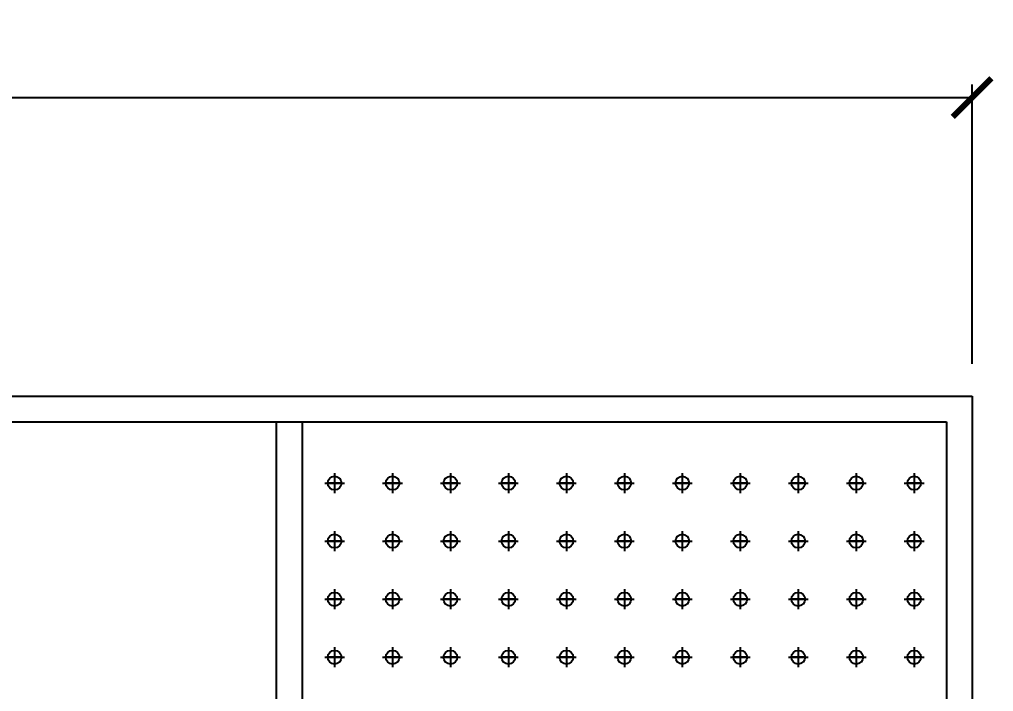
# Model space of a CAD drawing. Header units: millimetres. Extents: x 14797 to 39010, y -1427 to 15695.
# Drawn here: x 23858 to 25370, y 13064 to 14106 of the extents above; entities that cross this region are included whole.
import ezdxf

# ---------------------------------------------------------------- set-up
doc = ezdxf.new("R2010")
doc.units = ezdxf.units.MM
doc.linetypes.add('CENTER', pattern=[2, 1.25, -0.25, 0.25, -0.25])
doc.layers.get('DEFPOINTS').update_dxf_attribs({"color": 143})
doc.layers.add('CENTER', color=1, linetype='CENTER')
doc.layers.add('냉각탑_dim', color=1, linetype='Continuous')
doc.styles.add('HY울릉도L', font='')
doc.styles.get('HY울릉도L').set_extended_font_data('HY울릉도L')
doc.dimstyles.new('성지DIM', dxfattribs={"dimtxt": 3.5, "dimasz": 3, "dimexe": 1, "dimexo": 2.5, "dimgap": 2, "dimtad": 1, "dimdec": 0, "dimzin": 3, "dimdsep": 46, "dimtxsty": 'HY울릉도L', "dimblk": 'ARCHTICK', "dimcen": -2, "dimclrd": 256, "dimclre": 256, "dimclrt": 7, "dimadec": 0, "dimazin": 0, "dimtfac": 1, "dimtdec": 0, "dimtofl": 0, "dimtmove": 0, "dimatfit": 3, "dimfxl": 0, "dimtolj": 1, "dimtzin": 0, "dimlwe": -1, "dimarcsym": 0})

# ---------------------------------------------------------------- blocks, each defined once
blk = doc.blocks.new('_ArchTick')
at = {"color": 0, "linetype": 'ByBlock', "const_width": 0.15}
blk.add_lwpolyline([(-0.5, -0.5), (0.5, 0.5)], dxfattribs=at)
blk = doc.blocks.new('*D14')
at = {"layer": 'DEFPOINTS', "color": 0, "transparency": 16777216}
for p in [(25337, 13985.2), (18867, 13521.9), (25337, 13521.9)]:
    blk.add_point(p, dxfattribs=at)
at = {"layer": '냉각탑_dim', "transparency": 16777216}
for p, q in [((18867, 13571.9), (18867, 14005.2)), ((25337, 13571.9), (25337, 14005.2))]:
    blk.add_line(p, q, dxfattribs=at)
at = {"layer": '냉각탑_dim', "lineweight": -2, "transparency": 16777216}
blk.add_line((18867, 13985.2), (25337, 13985.2), dxfattribs=at)
at = {"layer": '냉각탑_dim', "lineweight": -2, "transparency": 16777216, "xscale": 60, "yscale": 60, "zscale": 60, "rotation": 180}
blk.add_blockref('_ArchTick', (18867, 13985.2), dxfattribs=at)
at = {"layer": '냉각탑_dim', "lineweight": -2, "transparency": 16777216, "xscale": 60, "yscale": 60, "zscale": 60}
blk.add_blockref('_ArchTick', (25337, 13985.2), dxfattribs=at)
at = {"layer": '냉각탑_dim', "color": 7, "transparency": 16777216, "insert": (22102, 14060.2), "char_height": 70, "attachment_point": 5, "style": 'HY울릉도L'}
blk.add_mtext('\\A1;6470', dxfattribs=at)

msp = doc.modelspace()

# ---------------------------------------------------------------- linework, layer by layer
at = {"color": 3}
for p, q in [((18867, 13521.9), (25337, 13521.9)), ((25337, 13521.9), (25337, 9921.9)), ((18907, 13481.9), (25297, 13481.9)), ((24257, 9961.9), (24257, 13481.9)), ((24297, 9961.9), (24297, 13481.9)), ((25297, 13481.9), (25297, 9961.9))]:
    msp.add_line(p, q, dxfattribs=at)
for centre in [(24347, 13386.9), (24437, 13386.9), (24527, 13386.9), (24617, 13386.9), (24707, 13386.9), (24797, 13386.9), (24887, 13386.9), (24977, 13386.9), (25067, 13386.9), (25157, 13386.9), (25247, 13386.9), (24347, 13296.9), (24437, 13296.9), (24527, 13296.9), (24617, 13296.9), (24707, 13296.9), (24797, 13296.9), (24887, 13296.9), (24977, 13296.9), (25067, 13296.9), (25157, 13296.9), (25247, 13296.9), (24347, 13206.9), (24437, 13206.9), (24527, 13206.9), (24617, 13206.9), (24707, 13206.9), (24797, 13206.9), (24887, 13206.9), (24977, 13206.9), (25067, 13206.9), (25157, 13206.9), (25247, 13206.9), (24347, 13116.9), (24437, 13116.9), (24527, 13116.9), (24617, 13116.9), (24707, 13116.9), (24797, 13116.9), (24887, 13116.9), (24977, 13116.9), (25067, 13116.9), (25157, 13116.9), (25247, 13116.9)]:
    msp.add_circle(centre, 10.6)
at = {"layer": 'CENTER', "linetype": 'CENTER', "ltscale": 50}
for p, q in [((24347, 13402.2), (24347, 13371.6)), ((24437, 13402.2), (24437, 13371.6)), ((24527, 13402.2), (24527, 13371.6)), ((24617, 13402.2), (24617, 13371.6)), ((24707, 13402.2), (24707, 13371.6)), ((24797, 13402.2), (24797, 13371.6)), ((24887, 13402.2), (24887, 13371.6)), ((24977, 13402.2), (24977, 13371.6)), ((25067, 13402.2), (25067, 13371.6)), ((25157, 13402.2), (25157, 13371.6)), ((25247, 13402.2), (25247, 13371.6)), ((24331.7, 13386.9), (24362.3, 13386.9)), ((24358.8, 13386.9), (24335.3, 13386.9)), ((24335.3, 13386.9), (24358.8, 13386.9)), ((24358.8, 13386.9), (24335.3, 13386.9)), ((24347, 13398.6), (24347, 13375.1)), ((24421.7, 13386.9), (24452.3, 13386.9)), ((24448.8, 13386.9), (24425.3, 13386.9)), ((24425.3, 13386.9), (24448.8, 13386.9)), ((24448.8, 13386.9), (24425.3, 13386.9)), ((24437, 13398.6), (24437, 13375.1)), ((24511.7, 13386.9), (24542.3, 13386.9)), ((24538.8, 13386.9), (24515.3, 13386.9)), ((24515.3, 13386.9), (24538.8, 13386.9)), ((24538.8, 13386.9), (24515.3, 13386.9)), ((24527, 13398.6), (24527, 13375.1)), ((24601.7, 13386.9), (24632.3, 13386.9)), ((24628.8, 13386.9), (24605.3, 13386.9)), ((24605.3, 13386.9), (24628.8, 13386.9)), ((24628.8, 13386.9), (24605.3, 13386.9)), ((24617, 13398.6), (24617, 13375.1)), ((24691.7, 13386.9), (24722.3, 13386.9)), ((24718.8, 13386.9), (24695.3, 13386.9)), ((24695.3, 13386.9), (24718.8, 13386.9)), ((24718.8, 13386.9), (24695.3, 13386.9)), ((24707, 13398.6), (24707, 13375.1)), ((24781.7, 13386.9), (24812.3, 13386.9)), ((24808.8, 13386.9), (24785.3, 13386.9)), ((24785.3, 13386.9), (24808.8, 13386.9)), ((24808.8, 13386.9), (24785.3, 13386.9)), ((24797, 13398.6), (24797, 13375.1)), ((24871.7, 13386.9), (24902.3, 13386.9)), ((24898.8, 13386.9), (24875.3, 13386.9)), ((24875.3, 13386.9), (24898.8, 13386.9)), ((24898.8, 13386.9), (24875.3, 13386.9)), ((24887, 13398.6), (24887, 13375.1)), ((24961.7, 13386.9), (24992.3, 13386.9)), ((24988.8, 13386.9), (24965.3, 13386.9)), ((24965.3, 13386.9), (24988.8, 13386.9)), ((24988.8, 13386.9), (24965.3, 13386.9)), ((24977, 13398.6), (24977, 13375.1)), ((25051.7, 13386.9), (25082.3, 13386.9)), ((25078.8, 13386.9), (25055.3, 13386.9)), ((25055.3, 13386.9), (25078.8, 13386.9)), ((25078.8, 13386.9), (25055.3, 13386.9)), ((25067, 13398.6), (25067, 13375.1)), ((25141.7, 13386.9), (25172.3, 13386.9)), ((25168.8, 13386.9), (25145.3, 13386.9)), ((25145.3, 13386.9), (25168.8, 13386.9)), ((25168.8, 13386.9), (25145.3, 13386.9)), ((25157, 13398.6), (25157, 13375.1)), ((25231.7, 13386.9), (25262.3, 13386.9)), ((25258.8, 13386.9), (25235.3, 13386.9)), ((25235.3, 13386.9), (25258.8, 13386.9)), ((25258.8, 13386.9), (25235.3, 13386.9)), ((25247, 13398.6), (25247, 13375.1)), ((24347, 13312.2), (24347, 13281.6)), ((24437, 13312.2), (24437, 13281.6)), ((24527, 13312.2), (24527, 13281.6)), ((24617, 13312.2), (24617, 13281.6)), ((24707, 13312.2), (24707, 13281.6)), ((24797, 13312.2), (24797, 13281.6)), ((24887, 13312.2), (24887, 13281.6)), ((24977, 13312.2), (24977, 13281.6)), ((25067, 13312.2), (25067, 13281.6)), ((25157, 13312.2), (25157, 13281.6)), ((25247, 13312.2), (25247, 13281.6)), ((24331.7, 13296.9), (24362.3, 13296.9)), ((24358.8, 13296.9), (24335.3, 13296.9)), ((24335.3, 13296.9), (24358.8, 13296.9)), ((24358.8, 13296.9), (24335.3, 13296.9)), ((24347, 13308.6), (24347, 13285.1)), ((24421.7, 13296.9), (24452.3, 13296.9)), ((24448.8, 13296.9), (24425.3, 13296.9)), ((24425.3, 13296.9), (24448.8, 13296.9)), ((24448.8, 13296.9), (24425.3, 13296.9)), ((24437, 13308.6), (24437, 13285.1)), ((24511.7, 13296.9), (24542.3, 13296.9)), ((24538.8, 13296.9), (24515.3, 13296.9)), ((24515.3, 13296.9), (24538.8, 13296.9)), ((24538.8, 13296.9), (24515.3, 13296.9)), ((24527, 13308.6), (24527, 13285.1)), ((24601.7, 13296.9), (24632.3, 13296.9)), ((24628.8, 13296.9), (24605.3, 13296.9)), ((24605.3, 13296.9), (24628.8, 13296.9)), ((24628.8, 13296.9), (24605.3, 13296.9)), ((24617, 13308.6), (24617, 13285.1)), ((24691.7, 13296.9), (24722.3, 13296.9)), ((24718.8, 13296.9), (24695.3, 13296.9)), ((24695.3, 13296.9), (24718.8, 13296.9)), ((24718.8, 13296.9), (24695.3, 13296.9)), ((24707, 13308.6), (24707, 13285.1)), ((24781.7, 13296.9), (24812.3, 13296.9)), ((24808.8, 13296.9), (24785.3, 13296.9)), ((24785.3, 13296.9), (24808.8, 13296.9)), ((24808.8, 13296.9), (24785.3, 13296.9)), ((24797, 13308.6), (24797, 13285.1)), ((24871.7, 13296.9), (24902.3, 13296.9)), ((24898.8, 13296.9), (24875.3, 13296.9)), ((24875.3, 13296.9), (24898.8, 13296.9)), ((24898.8, 13296.9), (24875.3, 13296.9)), ((24887, 13308.6), (24887, 13285.1)), ((24961.7, 13296.9), (24992.3, 13296.9)), ((24988.8, 13296.9), (24965.3, 13296.9)), ((24965.3, 13296.9), (24988.8, 13296.9)), ((24988.8, 13296.9), (24965.3, 13296.9)), ((24977, 13308.6), (24977, 13285.1)), ((25051.7, 13296.9), (25082.3, 13296.9)), ((25078.8, 13296.9), (25055.3, 13296.9)), ((25055.3, 13296.9), (25078.8, 13296.9)), ((25078.8, 13296.9), (25055.3, 13296.9)), ((25067, 13308.6), (25067, 13285.1)), ((25141.7, 13296.9), (25172.3, 13296.9)), ((25168.8, 13296.9), (25145.3, 13296.9)), ((25145.3, 13296.9), (25168.8, 13296.9)), ((25168.8, 13296.9), (25145.3, 13296.9)), ((25157, 13308.6), (25157, 13285.1)), ((25231.7, 13296.9), (25262.3, 13296.9)), ((25258.8, 13296.9), (25235.3, 13296.9)), ((25235.3, 13296.9), (25258.8, 13296.9)), ((25258.8, 13296.9), (25235.3, 13296.9)), ((25247, 13308.6), (25247, 13285.1)), ((24347, 13222.2), (24347, 13191.6)), ((24437, 13222.2), (24437, 13191.6)), ((24527, 13222.2), (24527, 13191.6)), ((24617, 13222.2), (24617, 13191.6)), ((24707, 13222.2), (24707, 13191.6)), ((24797, 13222.2), (24797, 13191.6)), ((24887, 13222.2), (24887, 13191.6)), ((24977, 13222.2), (24977, 13191.6)), ((25067, 13222.2), (25067, 13191.6)), ((25157, 13222.2), (25157, 13191.6)), ((25247, 13222.2), (25247, 13191.6)), ((24331.7, 13206.9), (24362.3, 13206.9)), ((24358.8, 13206.9), (24335.3, 13206.9)), ((24335.3, 13206.9), (24358.8, 13206.9)), ((24358.8, 13206.9), (24335.3, 13206.9)), ((24347, 13218.6), (24347, 13195.1)), ((24421.7, 13206.9), (24452.3, 13206.9)), ((24448.8, 13206.9), (24425.3, 13206.9)), ((24425.3, 13206.9), (24448.8, 13206.9)), ((24448.8, 13206.9), (24425.3, 13206.9)), ((24437, 13218.6), (24437, 13195.1)), ((24511.7, 13206.9), (24542.3, 13206.9)), ((24538.8, 13206.9), (24515.3, 13206.9)), ((24515.3, 13206.9), (24538.8, 13206.9)), ((24538.8, 13206.9), (24515.3, 13206.9)), ((24527, 13218.6), (24527, 13195.1)), ((24601.7, 13206.9), (24632.3, 13206.9)), ((24628.8, 13206.9), (24605.3, 13206.9)), ((24605.3, 13206.9), (24628.8, 13206.9)), ((24628.8, 13206.9), (24605.3, 13206.9)), ((24617, 13218.6), (24617, 13195.1)), ((24691.7, 13206.9), (24722.3, 13206.9)), ((24718.8, 13206.9), (24695.3, 13206.9)), ((24695.3, 13206.9), (24718.8, 13206.9)), ((24718.8, 13206.9), (24695.3, 13206.9)), ((24707, 13218.6), (24707, 13195.1)), ((24781.7, 13206.9), (24812.3, 13206.9)), ((24808.8, 13206.9), (24785.3, 13206.9)), ((24785.3, 13206.9), (24808.8, 13206.9)), ((24808.8, 13206.9), (24785.3, 13206.9)), ((24797, 13218.6), (24797, 13195.1)), ((24871.7, 13206.9), (24902.3, 13206.9)), ((24898.8, 13206.9), (24875.3, 13206.9)), ((24875.3, 13206.9), (24898.8, 13206.9)), ((24898.8, 13206.9), (24875.3, 13206.9)), ((24887, 13218.6), (24887, 13195.1)), ((24961.7, 13206.9), (24992.3, 13206.9)), ((24988.8, 13206.9), (24965.3, 13206.9)), ((24965.3, 13206.9), (24988.8, 13206.9)), ((24988.8, 13206.9), (24965.3, 13206.9)), ((24977, 13218.6), (24977, 13195.1)), ((25051.7, 13206.9), (25082.3, 13206.9)), ((25078.8, 13206.9), (25055.3, 13206.9)), ((25055.3, 13206.9), (25078.8, 13206.9)), ((25078.8, 13206.9), (25055.3, 13206.9)), ((25067, 13218.6), (25067, 13195.1)), ((25141.7, 13206.9), (25172.3, 13206.9)), ((25168.8, 13206.9), (25145.3, 13206.9)), ((25145.3, 13206.9), (25168.8, 13206.9)), ((25168.8, 13206.9), (25145.3, 13206.9)), ((25157, 13218.6), (25157, 13195.1)), ((25231.7, 13206.9), (25262.3, 13206.9)), ((25258.8, 13206.9), (25235.3, 13206.9)), ((25235.3, 13206.9), (25258.8, 13206.9)), ((25258.8, 13206.9), (25235.3, 13206.9)), ((25247, 13218.6), (25247, 13195.1)), ((24347, 13132.2), (24347, 13101.6)), ((24347, 13128.6), (24347, 13105.1)), ((24437, 13132.2), (24437, 13101.6)), ((24437, 13128.6), (24437, 13105.1)), ((24527, 13132.2), (24527, 13101.6)), ((24527, 13128.6), (24527, 13105.1)), ((24617, 13132.2), (24617, 13101.6)), ((24617, 13128.6), (24617, 13105.1)), ((24707, 13132.2), (24707, 13101.6)), ((24707, 13128.6), (24707, 13105.1)), ((24797, 13132.2), (24797, 13101.6)), ((24797, 13128.6), (24797, 13105.1)), ((24887, 13132.2), (24887, 13101.6)), ((24887, 13128.6), (24887, 13105.1)), ((24977, 13132.2), (24977, 13101.6)), ((24977, 13128.6), (24977, 13105.1)), ((25067, 13132.2), (25067, 13101.6)), ((25067, 13128.6), (25067, 13105.1)), ((25157, 13132.2), (25157, 13101.6)), ((25157, 13128.6), (25157, 13105.1)), ((25247, 13132.2), (25247, 13101.6)), ((25247, 13128.6), (25247, 13105.1)), ((24331.7, 13116.9), (24362.3, 13116.9)), ((24358.8, 13116.9), (24335.3, 13116.9)), ((24335.3, 13116.9), (24358.8, 13116.9)), ((24358.8, 13116.9), (24335.3, 13116.9)), ((24421.7, 13116.9), (24452.3, 13116.9)), ((24448.8, 13116.9), (24425.3, 13116.9)), ((24425.3, 13116.9), (24448.8, 13116.9)), ((24448.8, 13116.9), (24425.3, 13116.9)), ((24511.7, 13116.9), (24542.3, 13116.9)), ((24538.8, 13116.9), (24515.3, 13116.9)), ((24515.3, 13116.9), (24538.8, 13116.9)), ((24538.8, 13116.9), (24515.3, 13116.9)), ((24601.7, 13116.9), (24632.3, 13116.9)), ((24628.8, 13116.9), (24605.3, 13116.9)), ((24605.3, 13116.9), (24628.8, 13116.9)), ((24628.8, 13116.9), (24605.3, 13116.9)), ((24691.7, 13116.9), (24722.3, 13116.9)), ((24718.8, 13116.9), (24695.3, 13116.9)), ((24695.3, 13116.9), (24718.8, 13116.9)), ((24718.8, 13116.9), (24695.3, 13116.9)), ((24781.7, 13116.9), (24812.3, 13116.9)), ((24808.8, 13116.9), (24785.3, 13116.9)), ((24785.3, 13116.9), (24808.8, 13116.9)), ((24808.8, 13116.9), (24785.3, 13116.9)), ((24871.7, 13116.9), (24902.3, 13116.9)), ((24898.8, 13116.9), (24875.3, 13116.9)), ((24875.3, 13116.9), (24898.8, 13116.9)), ((24898.8, 13116.9), (24875.3, 13116.9)), ((24961.7, 13116.9), (24992.3, 13116.9)), ((24988.8, 13116.9), (24965.3, 13116.9)), ((24965.3, 13116.9), (24988.8, 13116.9)), ((24988.8, 13116.9), (24965.3, 13116.9)), ((25051.7, 13116.9), (25082.3, 13116.9)), ((25078.8, 13116.9), (25055.3, 13116.9)), ((25055.3, 13116.9), (25078.8, 13116.9)), ((25078.8, 13116.9), (25055.3, 13116.9)), ((25141.7, 13116.9), (25172.3, 13116.9)), ((25168.8, 13116.9), (25145.3, 13116.9)), ((25145.3, 13116.9), (25168.8, 13116.9)), ((25168.8, 13116.9), (25145.3, 13116.9)), ((25231.7, 13116.9), (25262.3, 13116.9)), ((25258.8, 13116.9), (25235.3, 13116.9)), ((25235.3, 13116.9), (25258.8, 13116.9)), ((25258.8, 13116.9), (25235.3, 13116.9))]:
    msp.add_line(p, q, dxfattribs=at)

# ---------------------------------------------------------------- dimensions: what is measured, and where the dimension line sits
at = {"layer": '냉각탑_dim'}
dim = msp.add_linear_dim(base=(25337, 13985.2), p1=(18867, 13521.9), p2=(25337, 13521.9), dimstyle='성지DIM', override={"dimscale": 20, "dimtmove": 2}, dxfattribs=at)
dim.commit()
dim.dimension.update_dxf_attribs({"geometry": '*D14', "text_midpoint": (22102, 14060.2)})

doc.saveas('drawing.dxf')
